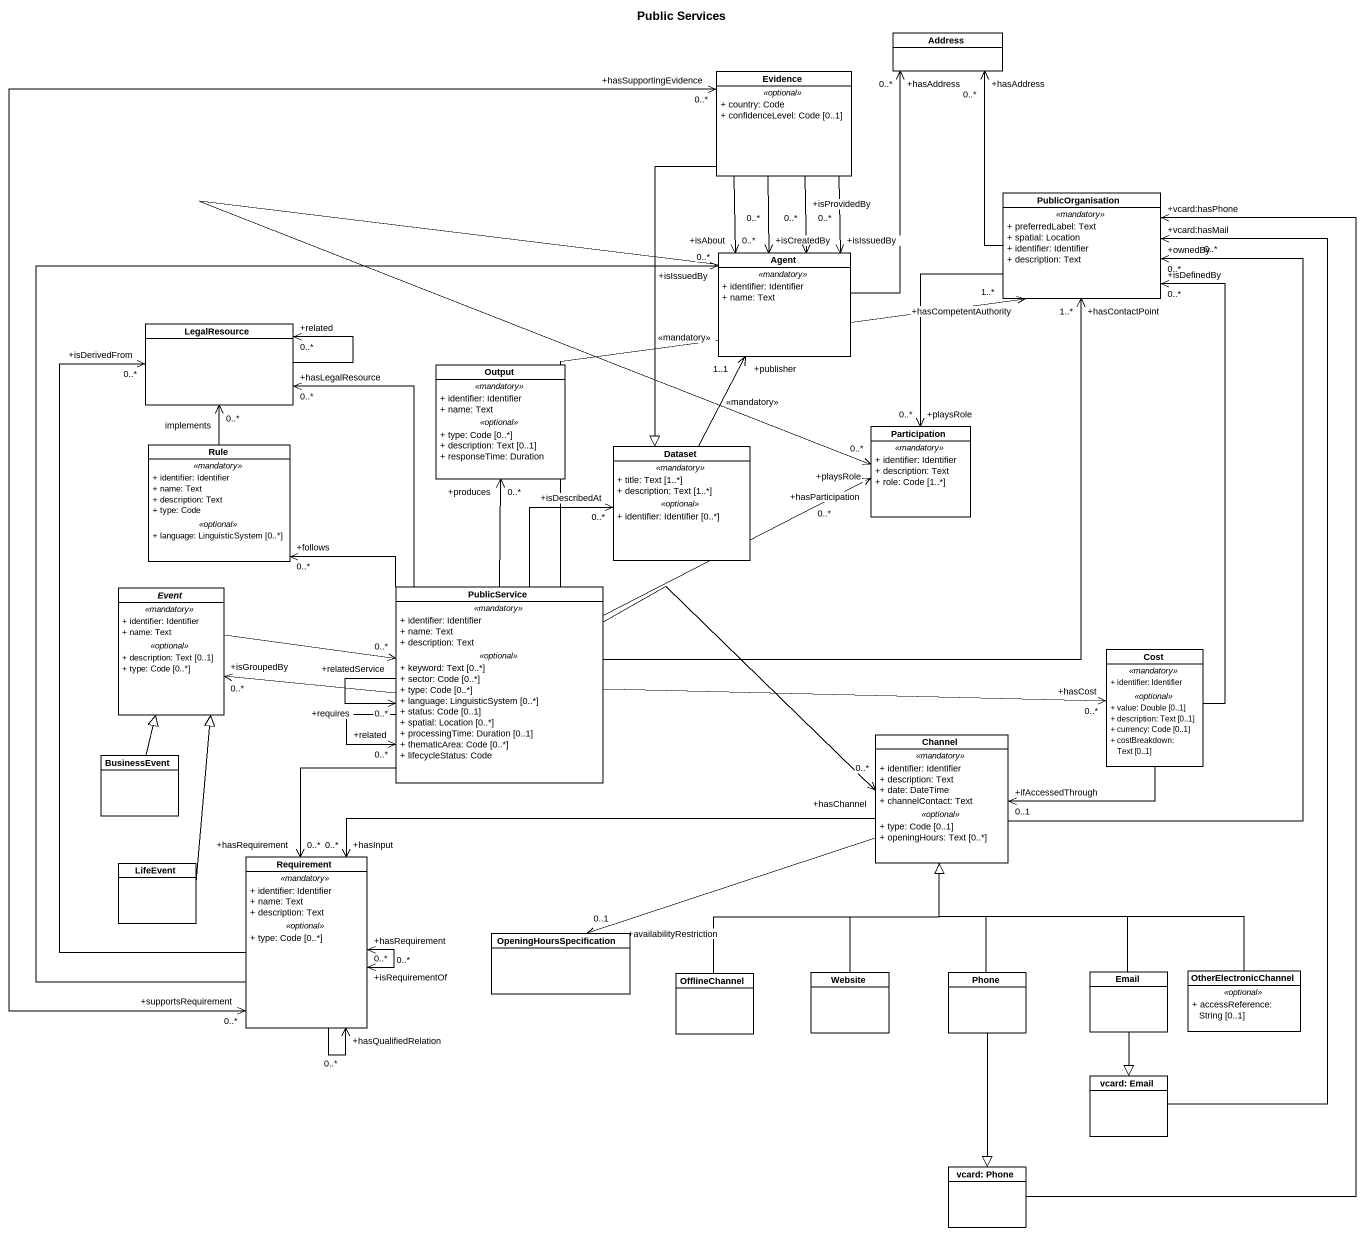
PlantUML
@startuml
title Public Services
hide circle
hide empty members
skinparam classAttributeIconSize 0
class Address
class Evidence {
  .. <<optional>> ..
  + country: Code
  + confidenceLevel: Code [0..1]
}
class PublicOrganisation {
  .. <<mandatory>> ..
  + preferredLabel: Text
  + spatial: Location
  + identifier: Identifier
  + description: Text
}
class "Agent" as Agent_ {
  .. <<mandatory>> ..
  + identifier: Identifier
  + name: Text
}
class LegalResource
class Output {
  .. <<mandatory>> ..
  + identifier: Identifier
  + name: Text
  .. <<optional>> ..
  + type: Code [0..*]
  + description: Text [0..1]
  + responseTime: Duration
}
class Participation {
  .. <<mandatory>> ..
  + identifier: Identifier
  + description: Text
  + role: Code [1..*]
}
class Rule {
  .. <<mandatory>> ..
  + identifier: Identifier
  + name: Text
  + description: Text
  + type: Code
  .. <<optional>> ..
  + language: LinguisticSystem [0..*]
}
class Dataset {
  .. <<mandatory>> ..
  + title: Text [1..*]
  + description: Text [1..*]
  .. <<optional>> ..
  + identifier: Identifier [0..*]
}
abstract class Event {
  .. <<mandatory>> ..
  + identifier: Identifier
  + name: Text
  .. <<optional>> ..
  + description: Text [0..1]
  + type: Code [0..*]
}
class PublicService {
  .. <<mandatory>> ..
  + identifier: Identifier
  + name: Text
  + description: Text
  .. <<optional>> ..
  + keyword: Text [0..*]
  + sector: Code [0..*]
  + type: Code [0..*]
  + language: LinguisticSystem [0..*]
  + status: Code [0..1]
  + spatial: Location [0..*]
  + processingTime: Duration [0..1]
  + thematicArea: Code [0..*]
  + lifecycleStatus: Code
}
class Cost {
  .. <<mandatory>> ..
  + identifier: Identifier
  .. <<optional>> ..
  + value: Double [0..1]
  + description: Text [0..1]
  + currency: Code [0..1]
  + costBreakdown: Text [0..1]
}
class Channel {
  .. <<mandatory>> ..
  + identifier: Identifier
  + description: Text
  + date: DateTime
  + channelContact: Text
  .. <<optional>> ..
  + type: Code [0..1]
  + openingHours: Text [0..*]
}
class BusinessEvent
class LifeEvent
class Requirement {
  .. <<mandatory>> ..
  + identifier: Identifier
  + name: Text
  + description: Text
  .. <<optional>> ..
  + type: Code [0..*]
}
class OpeningHoursSpecification
class OfflineChannel
class Website
class Phone
class Email
class OtherElectronicChannel {
  .. <<optional>> ..
  + accessReference: String [0..1]
}
class "vcard: Email" as vcard_Email
class "vcard: Phone" as vcard_Phone
Evidence --> "+isAbout\n0..*" Agent_
Evidence --> "+isCreatedBy\n0..*" Agent_
Evidence --> "+isIssuedBy\n0..*" Agent_
Evidence --> "+isProvidedBy\n0..*" Agent_
Evidence --|> Dataset
Evidence "+hasSupportingEvidence\n0..*" <--> "+supportsRequirement\n0..*" Requirement
PublicOrganisation -up-> "+hasAddress\n0..*" Address
PublicOrganisation --> "+playsRole\n0..*" Participation
Agent_ -up-> "+hasAddress\n0..*" Address
Agent_ --> "+playsRole\n0..*" Participation
LegalResource --> "+related\n0..*" LegalResource
Rule -up-> "0..*" LegalResource : implements
Dataset -up-> "+publisher\n1..1" Agent_ : <<mandatory>>
Event -right-> "+relatedService\n0..*" PublicService
PublicService -up-> "+hasCompetentAuthority\n1..*" PublicOrganisation : <<mandatory>>
PublicService -up-> "+hasContactPoint\n1..*" PublicOrganisation
PublicService -up-> "+hasLegalResource\n0..*" LegalResource
PublicService -up-> "+produces\n0..*" Output
PublicService -right-> "+hasParticipation\n0..*" Participation
PublicService -up-> "+follows\n0..*" Rule
PublicService -up-> "+isDescribedAt\n0..*" Dataset
PublicService -left-> "+isGroupedBy\n0..*" Event
PublicService --> "+requires\n0..*" PublicService
PublicService --> "+related\n0..*" PublicService
PublicService -right-> "+hasCost\n0..*" Cost
PublicService -right-> "+hasChannel\n0..*" Channel
PublicService --> "+hasRequirement\n0..*" Requirement
Cost -up-> "+isDefinedBy\n0..*" PublicOrganisation
Cost -left-> "+ifAccessedThrough\n0..1" Channel
Channel -up-> "+ownedBy\n0..*" PublicOrganisation
Channel -left-> "+hasInput\n0..*" Requirement
Channel -left-> "+availabilityRestriction\n0..1" OpeningHoursSpecification
BusinessEvent -up-|> Event
LifeEvent -up-|> Event
Requirement -up-> "+isIssuedBy\n0..*" Agent_
Requirement -up-> "+isDerivedFrom\n0..*" LegalResource
Requirement "+isRequirementOf\n0..*" <--> "+hasRequirement\n0..*" Requirement
Requirement --> "+hasQualifiedRelation\n0..*" Requirement
OfflineChannel -up-|> Channel
Website -up-|> Channel
Phone -up-|> Channel
Phone --|> vcard_Phone
Email -up-|> Channel
Email --|> vcard_Email
OtherElectronicChannel -up-|> Channel
vcard_Email -up-> "+vcard:hasMail\n0..*" PublicOrganisation
vcard_Phone -up-> "+vcard:hasPhone" PublicOrganisation
@enduml
